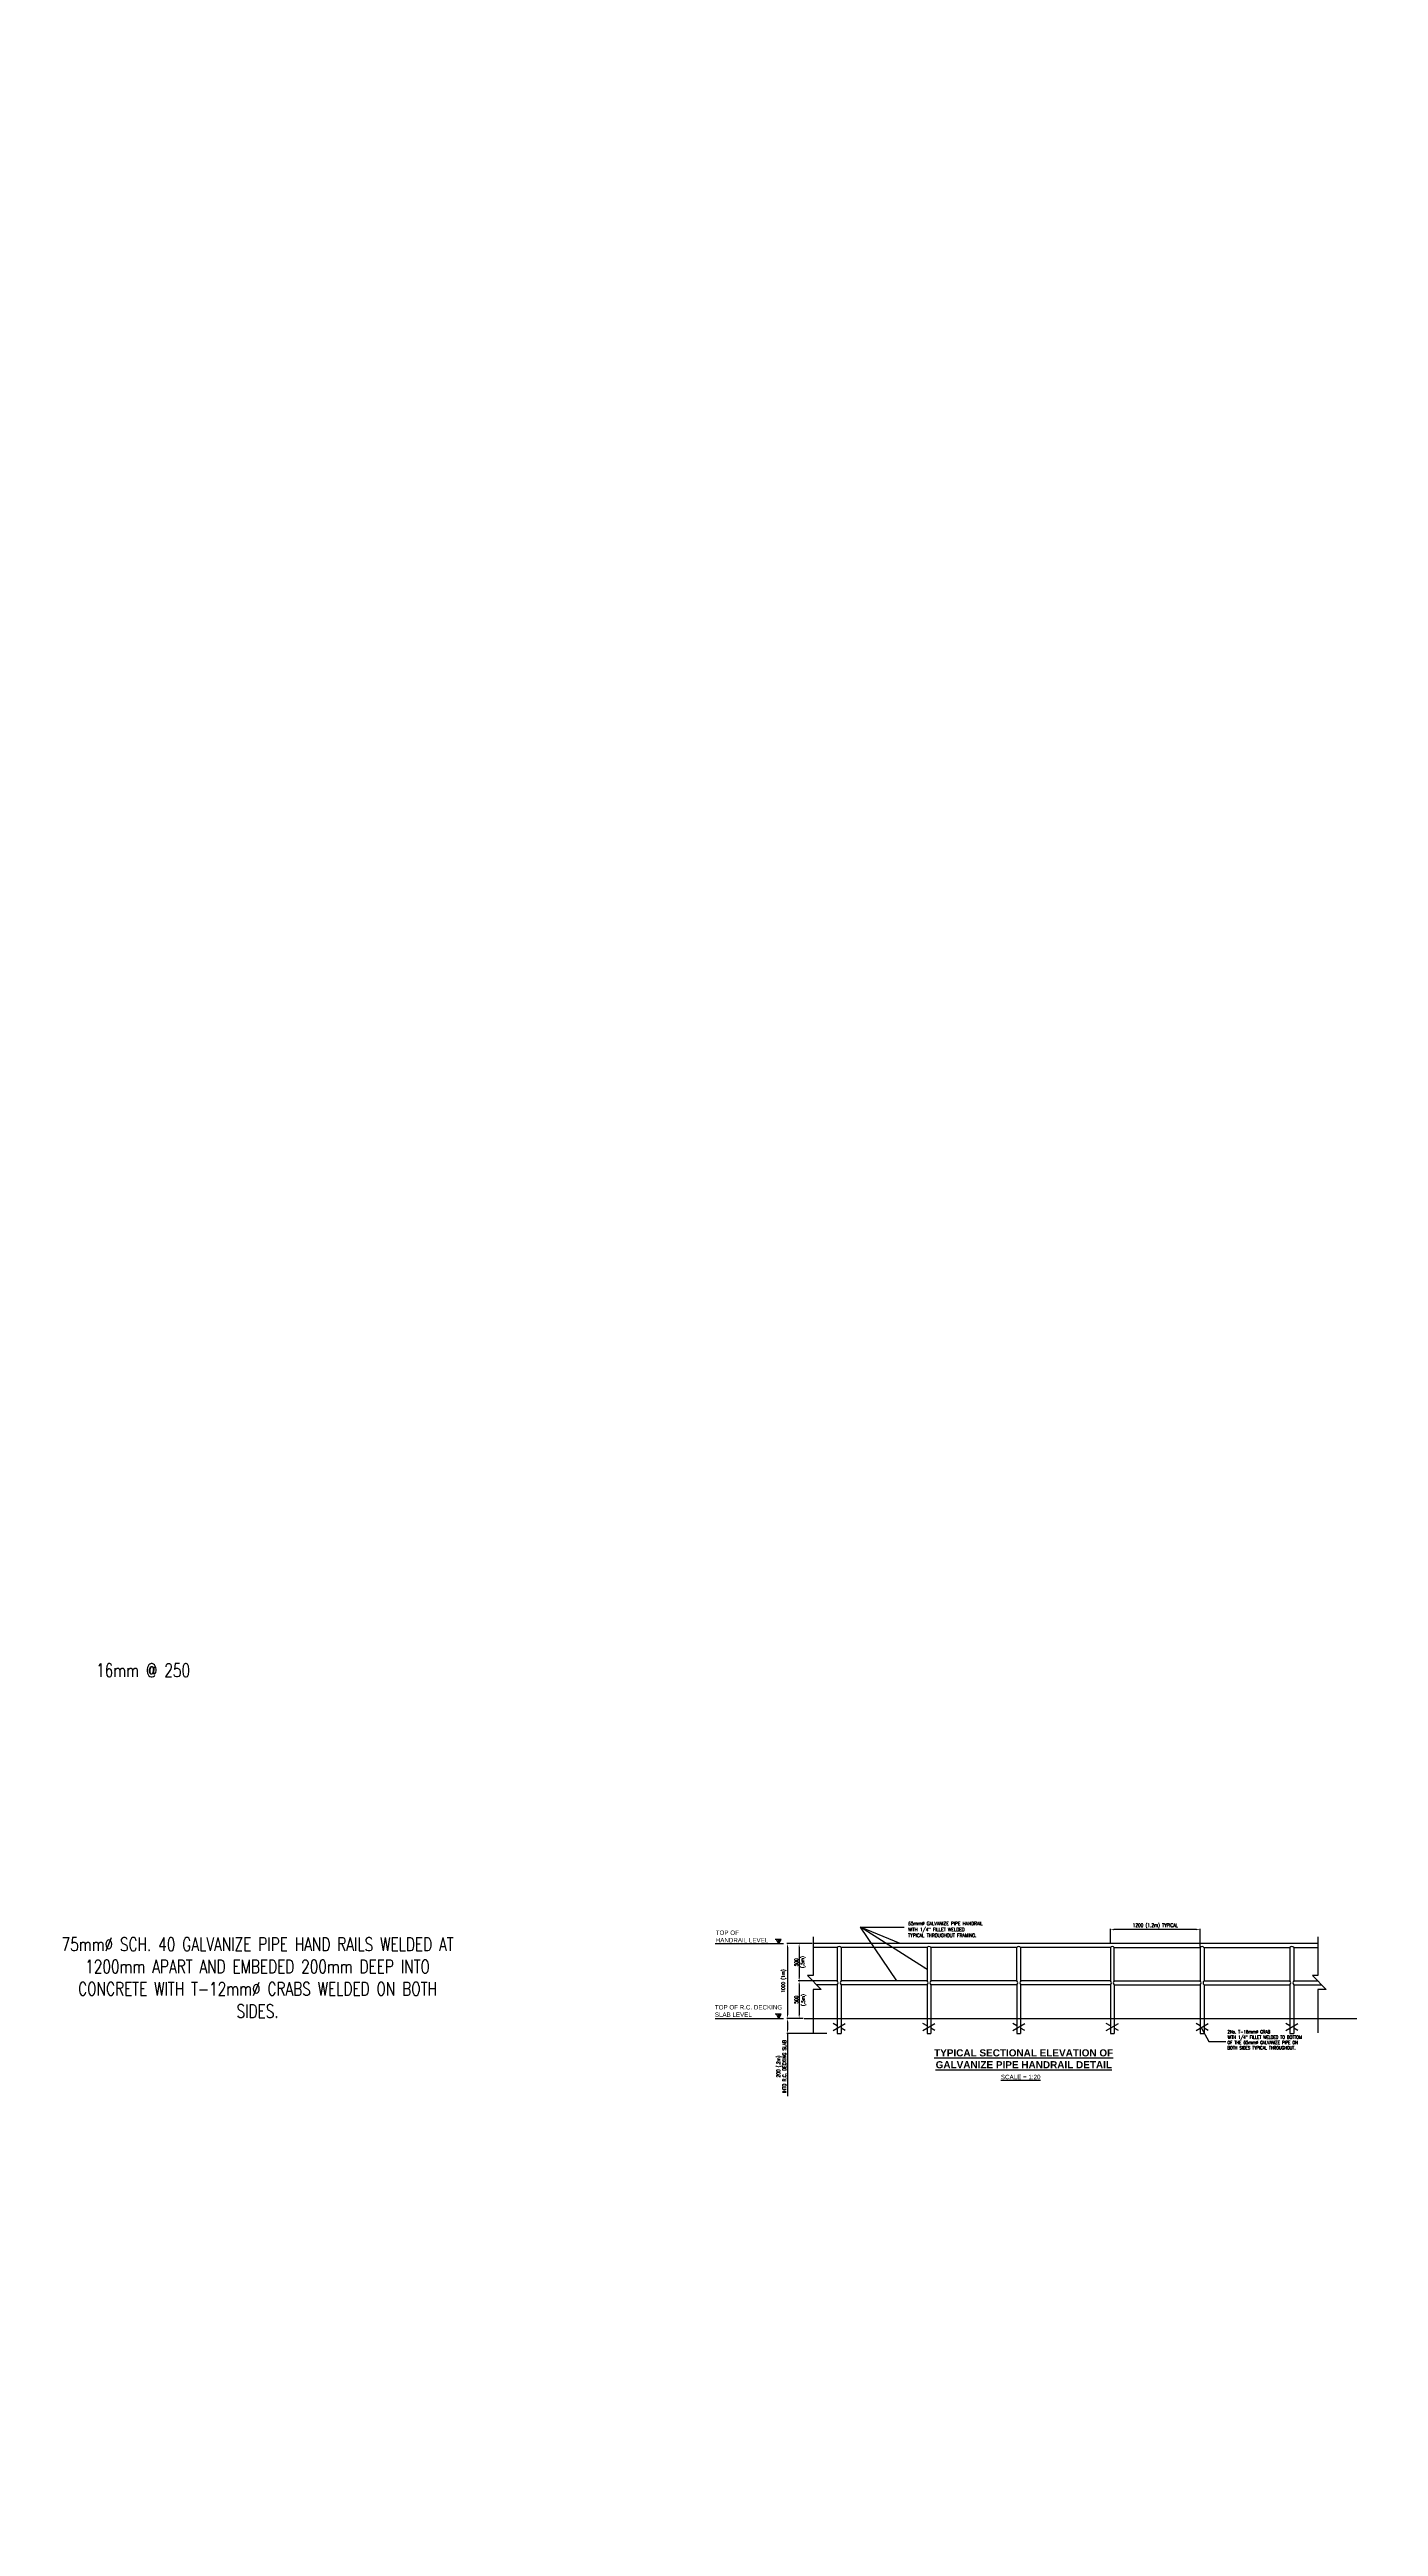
# Model space of a CAD drawing. Header units: millimetres. Extents: x -605628 to 223188, y -4937 to 493520.
# Drawn here: x -555643 to -537880, y 427305 to 460412 of the extents above; entities that cross this region are included whole.
import ezdxf

# ---------------------------------------------------------------- set-up
doc = ezdxf.new("R2010")
doc.units = ezdxf.units.MM
doc.header["$LTSCALE"] = 100
doc.header["$MEASUREMENT"] = 0
doc.linetypes.add('HIDDEN', pattern=[0.375, 0.25, -0.125])
for name, color, linetype in [('S-Dim', 1, 'Continuous'), ('ST-FOOTING', 4, 'HIDDEN'), ('ST-TEXT', 255, 'Continuous')]:
    doc.layers.add(name, color=color, linetype=linetype)
doc.styles.add('Roomname', font='sanss___.ttf')
doc.styles.add('SKEL 1_20xp', font='romans.shx', dxfattribs={"width": 0.75, "height": 47.6})
doc.styles.add('SKEL 1_24xp', font='romans.shx', dxfattribs={"width": 0.85, "height": 2.25})
doc.styles.add('SKEL 1_75xp', font='romans.shx', dxfattribs={"width": 0.75, "height": 178.5})
doc.dimstyles.new('SKEL 1_20xp', dxfattribs={"dimtxt": 47.6, "dimasz": 47.6, "dimexe": 12, "dimexo": 12, "dimgap": 15, "dimtad": 1, "dimdec": 0, "dimtxsty": 'SKEL 1_20xp', "dimcen": 4, "dimdle": 1, "dimclrd": 1, "dimclre": 1, "dimclrt": 2, "dimadec": 0, "dimazin": 0, "dimtfac": 1, "dimtdec": 0, "dimtix": 1, "dimtmove": 0, "dimatfit": 3, "dimfxl": 1.25, "dimarcsym": 0})

msp = doc.modelspace()

# ---------------------------------------------------------------- hatches: boundary and pattern name
at = {"layer": 'S-Dim'}
for points in [[(-545893.1, 435096.7), (-545862, 435150.6), (-545893.1, 435150.6)], [(-545893.1, 434096.7), (-545862, 434150.6), (-545893.1, 434150.6)]]:
    msp.add_hatch(color=256, dxfattribs=at).paths.add_polyline_path(points)

# ---------------------------------------------------------------- linework, layer by layer
at = {"color": 6, "ltscale": 0.15}
for p, q in [((-546745.4, 435096.1), (-545832.6, 435096.1)), ((-546745.4, 434096.1), (-545832.6, 434096.1)), ((-545556, 434096.1), (-538170.2, 434096.1))]:
    msp.add_line(p, q, dxfattribs=at)
at = {"color": 4, "ltscale": 0.15}
for p, q in [((-545437.7, 435186.6), (-545437.7, 434671.1)), ((-538688.6, 435096.1), (-545437.7, 435096.1)), ((-545113.9, 435045.3), (-545437.7, 435045.3)), ((-545113.9, 435045.3), (-545113.9, 434596.1)), ((-543913.9, 435045.3), (-545063.1, 435045.3)), ((-545063.1, 435045.3), (-545063.1, 434596.1)), ((-543913.9, 435045.3), (-543913.9, 434596.1)), ((-542713.9, 435045.3), (-543863.1, 435045.3)), ((-543863.1, 435045.3), (-543863.1, 434596.1)), ((-542713.9, 434596.1), (-542713.9, 435045.3)), ((-542663.1, 435045.3), (-542663.1, 434595.3)), ((-541463.1, 435045.3), (-542663.1, 435045.3)), ((-541463.1, 435045.3), (-541463.1, 434596.1)), ((-541412.3, 434596.1), (-541412.3, 435045.3)), ((-541412.3, 435045.3), (-540263.1, 435045.3)), ((-540263.1, 435045.3), (-540263.1, 434596.1)), ((-540212.3, 435045.3), (-539063.1, 435045.3)), ((-540212.3, 435045.3), (-540212.3, 434596.1)), ((-539063.1, 435045.3), (-539063.1, 434596.1)), ((-539012.3, 435045.3), (-538688.6, 435045.3)), ((-539012.3, 435045.3), (-539012.3, 434596.1)), ((-538688.6, 435186.6), (-538688.6, 434671.1)), ((-545437.7, 434671.1), (-545511.4, 434671.1)), ((-545511.4, 434671.1), (-545327.1, 434484)), ((-545327.1, 434484), (-545437.7, 434484)), ((-545437.7, 434484), (-545437.7, 433901.4)), ((-545113.9, 434596.1), (-545437.6, 434596.1)), ((-545113.9, 434545.3), (-545387.6, 434545.3)), ((-545113.9, 434545.3), (-545113.9, 433896.1)), ((-543913.9, 434596.1), (-545063.1, 434596.1)), ((-543913.9, 434545.3), (-545063.1, 434545.3)), ((-545063.1, 434545.3), (-545063.1, 433896.1)), ((-543913.9, 434545.3), (-543913.9, 433896.1)), ((-542713.9, 434596.1), (-543863.1, 434596.1)), ((-542713.9, 434545.3), (-543863.1, 434545.3)), ((-543863.1, 434545.3), (-543863.1, 433896.1)), ((-542713.9, 434545.3), (-542713.9, 433896.1)), ((-541463.1, 434596.1), (-542663.1, 434596.1)), ((-542663.1, 434546.2), (-542663.1, 433896.1)), ((-541463.1, 434545.3), (-542663.1, 434545.3)), ((-541463.1, 434545.3), (-541463.1, 433896.1)), ((-541412.3, 434596.1), (-540263.1, 434596.1)), ((-541412.3, 434545.3), (-540263.1, 434545.3)), ((-541412.3, 434545.3), (-541412.3, 433896.1)), ((-540263.1, 434545.3), (-540263.1, 433896.1)), ((-540212.3, 434596.1), (-539063.1, 434596.1)), ((-540212.3, 434545.3), (-539063.1, 434545.3)), ((-540212.3, 434545.3), (-540212.3, 433896.1)), ((-539063.1, 434545.3), (-539063.1, 433896.1)), ((-539012.3, 434596.1), (-538688.4, 434596.1)), ((-539012.3, 434545.3), (-538638.4, 434545.3)), ((-539012.3, 434545.3), (-539012.3, 433896.1)), ((-538688.6, 434671.1), (-538762.3, 434671.1)), ((-538762.3, 434671.1), (-538578, 434484)), ((-538578, 434484), (-538688.6, 434484)), ((-538688.6, 434484), (-538688.6, 433901.4)), ((-545437.7, 434096.1), (-545437.7, 434019.9)), ((-545113.9, 433896.1), (-545063.1, 433896.1)), ((-543913.9, 433896.1), (-543863.1, 433896.1)), ((-542713.9, 433896.1), (-542663.1, 433896.1)), ((-541463.1, 433896.1), (-541412.3, 433896.1)), ((-540263.1, 433896.1), (-540212.3, 433896.1)), ((-539063.1, 433896.1), (-539012.3, 433896.1))]:
    msp.add_line(p, q, dxfattribs=at)
at = {"color": 5, "ltscale": 0.15}
for p, q in [((-545169.2, 433935.5), (-545007.9, 434028.6)), ((-545113.9, 433996.7), (-545169.2, 434028.6)), ((-545007.9, 433935.5), (-545063.1, 433967.4)), ((-543969.2, 433935.5), (-543807.9, 434028.6)), ((-543913.9, 433996.7), (-543969.2, 434028.6)), ((-543807.9, 433935.5), (-543863.1, 433967.4)), ((-542769.2, 433935.5), (-542607.9, 434028.6)), ((-542713.9, 433996.7), (-542769.2, 434028.6)), ((-542607.9, 433935.5), (-542663.1, 433967.4)), ((-541518.4, 433935.5), (-541357.1, 434028.6)), ((-541463.1, 433996.7), (-541518.4, 434028.6)), ((-541357.1, 433935.5), (-541412.3, 433967.4)), ((-540318.4, 433935.5), (-540157.1, 434028.6)), ((-540263.1, 433996.7), (-540318.4, 434028.6)), ((-540157.1, 433935.5), (-540212.3, 433967.4)), ((-539118.4, 433935.5), (-538957.1, 434028.6)), ((-539063.1, 433996.7), (-539118.4, 434028.6)), ((-538957.1, 433935.5), (-539012.3, 433967.4))]:
    msp.add_line(p, q, dxfattribs=at)
at = {"color": 4, "ltscale": 0.15}
for centre, start, end in [((-545088.5, 435026.1), 37.09363, 142.90637), ((-543888.5, 435026.1), 37.09363, 142.90637), ((-542688.5, 435026.1), 37.09363, 142.90637), ((-541437.7, 435026.1), 37.09363, 142.90637), ((-540237.7, 435026.1), 37.09363, 142.90637), ((-539037.7, 435026.1), 37.09363, 142.90637), ((-545133.1, 434570.7), 307.09363, 52.90637), ((-545042.9, 434570.7), 127.09363, 232.90637), ((-543933.1, 434570.7), 307.09363, 52.90637), ((-543842.9, 434570.7), 127.09363, 232.90637), ((-542733.1, 434570.7), 307.09363, 52.90637), ((-542642.9, 434570.7), 127.09363, 232.90637), ((-541482.3, 434570.7), 307.09363, 52.90637), ((-541393.1, 434570.7), 127.09363, 232.90637), ((-540283.4, 434570.7), 307.09363, 52.90637), ((-540193.1, 434570.7), 127.09363, 232.90637), ((-539083.4, 434570.7), 307.09363, 52.90637), ((-538993.1, 434570.7), 127.09363, 232.90637)]:
    msp.add_arc(centre, 31.8, start, end, dxfattribs=at)
at = {"layer": 'S-Dim'}
for p, q in [((-545862, 435150.6), (-545944.9, 435150.6)), ((-545893.1, 435096.7), (-545924.3, 435150.6)), ((-545893.1, 435096.7), (-545862, 435150.6)), ((-545893.1, 435096.7), (-545893.1, 435150.6)), ((-545862, 434150.6), (-545944.9, 434150.6)), ((-545893.1, 434096.7), (-545924.3, 434150.6)), ((-545893.1, 434096.7), (-545862, 434150.6)), ((-545893.1, 434096.7), (-545893.1, 434150.6))]:
    msp.add_line(p, q, dxfattribs=at)
at = {"layer": 'ST-FOOTING', "color": 2, "linetype": 'ByBlock'}
msp.add_circle((-539563.6, 427455.6), 66064.3, dxfattribs=at)
at = {"layer": 'ST-TEXT', "color": 1}
for p, q in [((-545604.2, 435096.1), (-545790.2, 435096.1)), ((-545778.2, 435048.5), (-545778.2, 434143.7)), ((-545449.6, 435096.1), (-545635.6, 435096.1)), ((-545623.6, 435048.5), (-545623.6, 434643.7)), ((-541463.1, 435108.1), (-541463.1, 435294.1)), ((-540310.7, 435282.1), (-541415.5, 435282.1)), ((-540263.1, 435057.3), (-540263.1, 435294.1)), ((-545449.6, 434596.1), (-545635.6, 434596.1)), ((-545449.6, 434596.1), (-545635.6, 434596.1)), ((-545623.6, 434548.5), (-545623.6, 434143.7)), ((-545604.2, 434096.1), (-545790.2, 434096.1)), ((-545568, 434096.1), (-545790.2, 434096.1)), ((-545778.2, 434048.5), (-545778.2, 433943.7)), ((-545568, 434096.1), (-545635.6, 434096.1)), ((-545252.9, 433896.1), (-545790.2, 433896.1)), ((-545778.2, 433896.1), (-545778.2, 433057.5))]:
    msp.add_line(p, q, dxfattribs=at)
for points in [[(-545786.1, 435048.5), (-545770.3, 435048.5), (-545778.2, 435096.1)], [(-545631.5, 435048.5), (-545615.6, 435048.5), (-545623.6, 435096.1)], [(-541415.5, 435290.1), (-541415.5, 435274.2), (-541463.1, 435282.1)], [(-540310.7, 435290.1), (-540310.7, 435274.2), (-540263.1, 435282.1)], [(-545631.5, 434643.7), (-545615.6, 434643.7), (-545623.6, 434596.1)], [(-545631.5, 434548.5), (-545615.6, 434548.5), (-545623.6, 434596.1)], [(-545786.1, 434143.7), (-545770.3, 434143.7), (-545778.2, 434096.1)], [(-545786.1, 434048.5), (-545770.3, 434048.5), (-545778.2, 434096.1)], [(-545631.5, 434143.7), (-545615.6, 434143.7), (-545623.6, 434096.1)], [(-545786.1, 433943.7), (-545770.3, 433943.7), (-545778.2, 433896.1)]]:
    msp.add_solid(points, dxfattribs=at)

# ---------------------------------------------------------------- texts
at = {"layer": 'S-Dim', "linetype": 'ByBlock', "style": 'SKEL 1_24xp', "width": 0.85}
msp.add_text('(.5m)', height=47.6, rotation=90, dxfattribs=at).set_placement((-545545.8, 434259.7))
at = {"layer": 'S-Dim', "color": 2, "char_height": 178.5, "width": 5845.184, "attachment_point": 5, "style": 'SKEL 1_75xp'}
for s, insert in [('\\A1;{\\C7;16mm @ 250}', (-554392.5, 438748.7)), ('\\A1;{\\C7;75mm∅ SCH. 40 GALVANIZE PIPE HAND RAILS WELDED AT 1200mm APART AND EMBEDED 200mm DEEP INTO CONCRETE WITH T-12mm∅ CRABS WELDED ON BOTH SIDES.}', (-552862.5, 434640))]:
    msp.add_mtext(s, dxfattribs=dict(at, insert=insert))
at = {"layer": 'S-Dim', "attachment_point": 1}
for s, insert, char_height, width, style in [('\\A1;65mm%%C GALVANIZE PIPE HANDRAIL\\PWITH 1/4" FILLET WELDED \\PTYPICAL {\\A0;THROUGHOUT FRAMING.}', (-544166.8, 435388), 47.6, 1717.958, 'SKEL 1_24xp'), ('\\A1;TOP OF \\PHANDRAIL LEVEL', (-546738.5, 435270.7), 59.5, 733.676, 'Roomname'), ('\\A1;TOP OF R.C. DECKING SLAB LEVEL', (-546750.3, 434274.8), 59.5, 946.027, 'Roomname'), ('\\A1;2No. T-16mm%%C CRAB\\PWITH 1/4" FILLET WELDED TO BOTTOM \\POF THE 65mm%%C GALVANIZE PIPE ON \\PBOTH SIDES TYPICAL {\\A0;THROUGHOUT.}', (-539898.5, 433938.1), 42.862, 1717.958, 'SKEL 1_24xp'), ('\\A1;\\pi5073;{\\fSansSerif|b1|i0|c2|p2;\\LTYPICAL SECTIONAL ELEVATION OF \\P\\pi5093.6;GALVANIZE PIPE HANDRAIL DETAIL}', (-548892.7, 433683.1), 95.2, 12491.798, 'Roomname'), ('{\\LSCALE = 1:20} ', (-542926.9, 433342.6), 59.5, 602.588, 'Roomname')]:
    msp.add_mtext(s, dxfattribs=dict(at, insert=insert, char_height=char_height, width=width, style=style))
at = {"layer": 'S-Dim', "insert": (-540863.1, 435333.4), "char_height": 47.6, "attachment_point": 5, "style": 'SKEL 1_20xp'}
msp.add_mtext('1200 (1.2m) TYPICAL', dxfattribs=at)
at = {"layer": 'S-Dim', "char_height": 47.6, "attachment_point": 5, "rotation": 90, "style": 'SKEL 1_20xp'}
for s, insert in [('1000 (1m)', (-545829.5, 434596.1)), ('500', (-545662.4, 434846.1)), ('500 ', (-545662.4, 434346.1)), ('200 (.2m)\\P{\\A1;\\W0.85;INTO R.C. DECKING SLAB}', (-545861.2, 433453))]:
    msp.add_mtext(s, dxfattribs=dict(at, insert=insert))
at = {"layer": 'S-Dim', "insert": (-545602.8, 434767.5), "char_height": 47.6, "width": 1717.958, "attachment_point": 1, "rotation": 90, "style": 'SKEL 1_24xp'}
msp.add_mtext('\\A1;(.5m)', dxfattribs=at)

# ---------------------------------------------------------------- leaders
at = {"layer": 'S-Dim'}
for points in [[(-544273.9, 435096.1), (-544801.4, 435313.3), (-544219.9, 435313.3)], [(-544318.5, 434596.1), (-544801.4, 435313.3), (-544219.9, 435313.3)], [(-543913.9, 434747.4), (-544801.4, 435313.3), (-544219.9, 435313.3)], [(-540251.7, 433974), (-540148.1, 433787.5), (-539920.5, 433787.5)]]:
    msp.add_leader(points, dimstyle='SKEL 1_20xp', dxfattribs=at)

doc.saveas('drawing.dxf')
